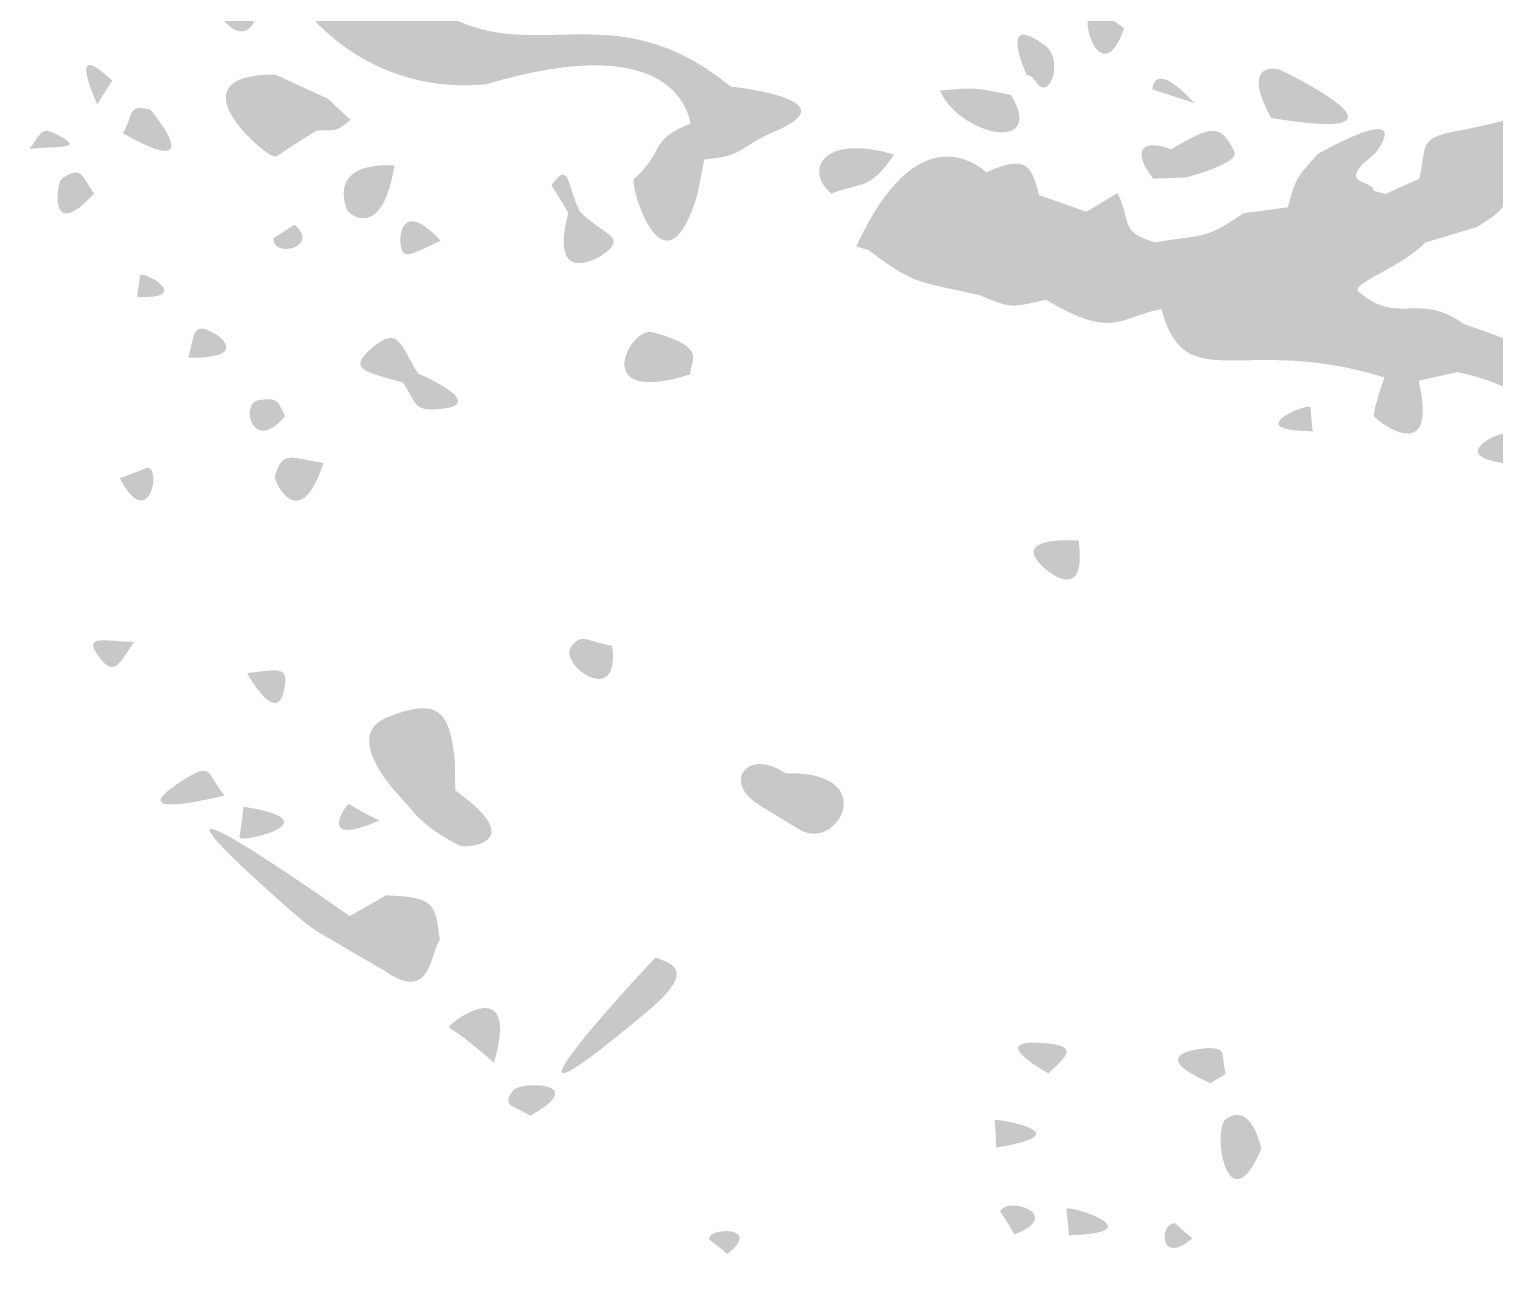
# Model space of a CAD drawing. Header units: millimetres. Extents: x 1807 to 1938, y 68 to 154.
# Drawn here: x 1819.19 to 1829.79, y 105.49 to 114.44 of the extents above; entities that cross this region are included whole.
import ezdxf

# ---------------------------------------------------------------- set-up
doc = ezdxf.new("R2010")
doc.units = ezdxf.units.MM

msp = doc.modelspace()

# ---------------------------------------------------------------- hatches: boundary and pattern name
at = {"true_color": 0x080808, "transparency": 33554687}
h = msp.add_hatch(color=18, dxfattribs=at)
edge = h.paths.add_edge_path(flags=0)
edge.add_spline(control_points=[(1821.592, 115.066), (1821.666, 114.988), (1821.75, 114.916), (1821.825, 114.839), (1822.686, 113.94), (1823.276, 114.828), (1824.264, 114.023), (1824.306, 113.803), (1824.251, 113.802), (1823.974, 113.755), (1823.952, 113.854), (1823.824, 114.435), (1822.498, 114.039), (1821.724, 113.963), (1821.292, 114.458), (1821.226, 114.533), (1821.274, 115.03), (1820.982, 114.795), (1820.959, 114.776), (1820.867, 114.643), (1820.87, 114.655), (1820.867, 114.643), (1820.772, 114.148), (1820.505, 114.627), (1820.493, 114.65), (1820.846, 115.138), (1820.9, 115.209), (1821.592, 115.066)], knot_values=[0, 0, 0, 0, 1, 1, 1, 2, 2, 2, 3, 3, 3, 4, 4, 4, 5, 5, 5, 6, 6, 6, 7, 7, 7, 8, 8, 8, 9, 9, 9, 9], degree=3, periodic=1)
h = msp.add_hatch(color=18, dxfattribs=at)
edge = h.paths.add_edge_path(flags=0)
edge.add_spline(control_points=[(1826.405, 114.105), (1826.396, 114.123), (1826.192, 114.573), (1826.535, 114.321), (1826.649, 114.237), (1826.601, 114.021), (1826.53, 114.015), (1826.476, 114.011), (1826.459, 114.109), (1826.405, 114.105)], knot_values=[0, 0, 0, 0, 1, 1, 1, 2, 2, 2, 3, 3, 3, 3], degree=3, periodic=1)
h = msp.add_hatch(color=18, dxfattribs=at)
edge = h.paths.add_edge_path(flags=0)
edge.add_spline(control_points=[(1827.109, 114.443), (1826.941, 113.961), (1826.745, 114.575), (1826.9, 114.59), (1826.921, 114.592), (1826.9, 114.59), (1827.109, 114.443)], knot_values=[0, 0, 0, 0, 1, 1, 1, 2, 2, 2, 2], degree=3, periodic=1)
h = msp.add_hatch(color=18, dxfattribs=at)
edge = h.paths.add_edge_path(flags=0)
edge.add_spline(control_points=[(1819.686, 113.894), (1819.679, 113.908), (1819.453, 114.388), (1819.788, 114.069), (1819.8, 114.058), (1819.788, 114.069), (1819.686, 113.894)], knot_values=[0, 0, 0, 0, 1, 1, 1, 2, 2, 2, 2], degree=3, periodic=1)
h = msp.add_hatch(color=18, dxfattribs=at)
edge = h.paths.add_edge_path(flags=0)
edge.add_spline(control_points=[(1827.616, 113.902), (1827.616, 113.902), (1827.311, 114.002), (1827.311, 114.002), (1827.34, 114.217), (1827.6, 113.919), (1827.616, 113.902)], knot_values=[0, 0, 0, 0, 1, 1, 1, 2, 2, 2, 2], degree=3, periodic=1)
h = msp.add_hatch(color=18, dxfattribs=at)
edge = h.paths.add_edge_path(flags=0)
edge.add_spline(control_points=[(1820.974, 114.109), (1821.082, 113.922), (1821.046, 113.913), (1821.227, 113.783), (1821.227, 113.783), (1821.272, 113.704), (1821.272, 113.704), (1820.986, 113.531), (1820.994, 113.513), (1820.963, 113.517), (1820.886, 113.527), (1820.211, 114.111), (1820.974, 114.109)], knot_values=[0, 0, 0, 0, 1, 1, 1, 2, 2, 2, 3, 3, 3, 4, 4, 4, 4], degree=3, periodic=1)
h = msp.add_hatch(color=18, dxfattribs=at)
edge = h.paths.add_edge_path(flags=0)
edge.add_spline(control_points=[(1820.974, 114.109), (1820.974, 114.109), (1821.206, 114.001), (1821.206, 114.001), (1821.206, 114.001), (1821.352, 113.934), (1821.352, 113.934), (1821.352, 113.934), (1821.227, 113.783), (1821.227, 113.783), (1821.046, 113.913), (1821.082, 113.922), (1820.974, 114.109)], knot_values=[0, 0, 0, 0, 1, 1, 1, 2, 2, 2, 3, 3, 3, 4, 4, 4, 4], degree=3, periodic=1)
h = msp.add_hatch(color=18, dxfattribs=at)
edge = h.paths.add_edge_path(flags=0)
edge.add_spline(control_points=[(1828.171, 113.795), (1827.958, 114.183), (1828.182, 114.163), (1828.237, 114.142), (1828.267, 114.13), (1829.367, 113.597), (1828.171, 113.795)], knot_values=[0, 0, 0, 0, 1, 1, 1, 2, 2, 2, 2], degree=3, periodic=1)
h = msp.add_hatch(color=18, dxfattribs=at)
edge = h.paths.add_edge_path(flags=0)
edge.add_spline(control_points=[(1830.52, 113.692), (1830.109, 113.548), (1830.084, 113.569), (1829.917, 113.242), (1829.803, 113.1), (1829.826, 113.112), (1829.658, 113.006), (1829.556, 113.101), (1829.508, 113.033), (1829.396, 113.138), (1829.38, 113.153), (1829.396, 113.138), (1829.242, 113.355), (1829.298, 113.588), (1829.227, 113.648), (1829.507, 113.699), (1830.078, 113.805), (1830.999, 114.111), (1831.042, 114.059), (1831.321, 113.728), (1830.991, 113.765), (1830.52, 113.692)], knot_values=[0, 0, 0, 0, 1, 1, 1, 2, 2, 2, 3, 3, 3, 4, 4, 4, 5, 5, 5, 6, 6, 6, 7, 7, 7, 7], degree=3, periodic=1)
h = msp.add_hatch(color=18, dxfattribs=at)
edge = h.paths.add_edge_path(flags=0)
edge.add_spline(control_points=[(1824.264, 114.023), (1824.286, 114.017), (1825.135, 113.933), (1824.591, 113.701), (1824.317, 113.584), (1824.367, 113.52), (1824.073, 113.495), (1824.028, 113.441), (1823.909, 113.497), (1823.955, 113.354), (1823.967, 113.314), (1824.012, 113.285), (1824.025, 113.246), (1823.784, 112.442), (1823.528, 113.321), (1823.566, 113.355), (1823.789, 113.554), (1823.672, 113.637), (1823.974, 113.755), (1824.251, 113.802), (1824.306, 113.803), (1824.264, 114.023)], knot_values=[0, 0, 0, 0, 1, 1, 1, 2, 2, 2, 3, 3, 3, 4, 4, 4, 5, 5, 5, 6, 6, 6, 7, 7, 7, 7], degree=3, periodic=1)
h = msp.add_hatch(color=18, dxfattribs=at)
edge = h.paths.add_edge_path(flags=0)
edge.add_spline(control_points=[(1825.776, 113.993), (1826.04, 114.016), (1826.022, 114.016), (1826.292, 113.961), (1826.545, 113.532), (1825.918, 113.669), (1825.776, 113.993)], knot_values=[0, 0, 0, 0, 1, 1, 1, 2, 2, 2, 2], degree=3, periodic=1)
h = msp.add_hatch(color=18, dxfattribs=at)
edge = h.paths.add_edge_path(flags=0)
edge.add_spline(control_points=[(1819.869, 113.685), (1819.951, 113.816), (1819.896, 113.899), (1820.067, 113.856), (1820.075, 113.854), (1820.514, 113.319), (1819.869, 113.685)], knot_values=[0, 0, 0, 0, 1, 1, 1, 2, 2, 2, 2], degree=3, periodic=1)
h = msp.add_hatch(color=18, dxfattribs=at)
edge = h.paths.add_edge_path(flags=0)
edge.add_spline(control_points=[(1821.352, 113.934), (1821.352, 113.934), (1821.516, 113.781), (1821.516, 113.781), (1821.405, 113.69), (1821.417, 113.709), (1821.272, 113.704), (1821.272, 113.704), (1821.227, 113.783), (1821.227, 113.783), (1821.227, 113.783), (1821.352, 113.934), (1821.352, 113.934)], knot_values=[0, 0, 0, 0, 1, 1, 1, 2, 2, 2, 3, 3, 3, 4, 4, 4, 4], degree=3, periodic=1)
h = msp.add_hatch(color=18, dxfattribs=at)
edge = h.paths.add_edge_path(flags=0)
edge.add_spline(control_points=[(1828.508, 113.534), (1828.537, 113.551), (1829.166, 113.907), (1828.948, 113.572), (1828.902, 113.502), (1828.793, 113.457), (1828.784, 113.378), (1828.778, 113.327), (1828.919, 113.319), (1828.913, 113.268), (1828.913, 113.268), (1828.843, 113.161), (1828.843, 113.161), (1828.567, 112.992), (1828.502, 112.911), (1828.292, 113.149), (1828.352, 113.364), (1828.346, 113.352), (1828.508, 113.534)], knot_values=[0, 0, 0, 0, 1, 1, 1, 2, 2, 2, 3, 3, 3, 4, 4, 4, 5, 5, 5, 6, 6, 6, 6], degree=3, periodic=1)
h = msp.add_hatch(color=18, dxfattribs=at)
edge = h.paths.add_edge_path(flags=0)
edge.add_spline(control_points=[(1826.114, 113.402), (1826.008, 113.258), (1825.999, 113.281), (1825.897, 113.139), (1825.529, 113.025), (1825.563, 113.018), (1825.262, 112.839), (1825.262, 112.839), (1825.172, 112.866), (1825.172, 112.866), (1825.611, 113.823), (1826.049, 113.456), (1826.114, 113.402)], knot_values=[0, 0, 0, 0, 1, 1, 1, 2, 2, 2, 3, 3, 3, 4, 4, 4, 4], degree=3, periodic=1)
h = msp.add_hatch(color=18, dxfattribs=at)
edge = h.paths.add_edge_path(flags=0)
edge.add_spline(control_points=[(1827.446, 113.569), (1827.71, 113.714), (1827.8, 113.785), (1827.906, 113.548), (1827.941, 113.47), (1827.588, 113.373), (1827.557, 113.365), (1827.557, 113.365), (1827.446, 113.569), (1827.446, 113.569)], knot_values=[0, 0, 0, 0, 1, 1, 1, 2, 2, 2, 3, 3, 3, 3], degree=3, periodic=1)
h = msp.add_hatch(color=18, dxfattribs=at)
edge = h.paths.add_edge_path(flags=0)
edge.add_spline(control_points=[(1819.193, 113.571), (1819.286, 113.687), (1819.271, 113.743), (1819.415, 113.664), (1819.595, 113.565), (1819.392, 113.594), (1819.193, 113.571)], knot_values=[0, 0, 0, 0, 1, 1, 1, 2, 2, 2, 2], degree=3, periodic=1)
h = msp.add_hatch(color=18, dxfattribs=at)
edge = h.paths.add_edge_path(flags=0)
edge.add_spline(control_points=[(1825.446, 113.531), (1825.264, 113.262), (1825.203, 113.334), (1824.991, 113.248), (1824.793, 113.415), (1824.924, 113.685), (1825.446, 113.531)], knot_values=[0, 0, 0, 0, 1, 1, 1, 2, 2, 2, 2], degree=3, periodic=1)
h = msp.add_hatch(color=18, dxfattribs=at)
edge = h.paths.add_edge_path(flags=0)
edge.add_spline(control_points=[(1827.446, 113.569), (1827.446, 113.569), (1827.557, 113.365), (1827.557, 113.365), (1827.557, 113.365), (1827.32, 113.356), (1827.32, 113.356), (1827.17, 113.54), (1827.218, 113.655), (1827.446, 113.569)], knot_values=[0, 0, 0, 0, 1, 1, 1, 2, 2, 2, 3, 3, 3, 3], degree=3, periodic=1)
h = msp.add_hatch(color=18, dxfattribs=at)
edge = h.paths.add_edge_path(flags=0)
edge.add_spline(control_points=[(1821.833, 113.451), (1821.745, 112.898), (1821.499, 113.1), (1821.488, 113.133), (1821.366, 113.488), (1821.792, 113.454), (1821.833, 113.451)], knot_values=[0, 0, 0, 0, 1, 1, 1, 2, 2, 2, 2], degree=3, periodic=1)
h = msp.add_hatch(color=18, dxfattribs=at)
edge = h.paths.add_edge_path(flags=0)
edge.add_spline(control_points=[(1823.089, 113.109), (1822.973, 113.315), (1822.962, 113.3), (1822.973, 113.315), (1823.102, 113.494), (1823.081, 113.299), (1823.174, 113.118), (1823.174, 113.118), (1823.089, 113.109), (1823.089, 113.109)], knot_values=[0, 0, 0, 0, 1, 1, 1, 2, 2, 2, 3, 3, 3, 3], degree=3, periodic=1)
h = msp.add_hatch(color=18, dxfattribs=at)
edge = h.paths.add_edge_path(flags=0)
edge.add_spline(control_points=[(1824.073, 113.495), (1824.073, 113.495), (1824.025, 113.246), (1824.025, 113.246), (1824.012, 113.285), (1823.967, 113.314), (1823.955, 113.354), (1823.909, 113.497), (1824.028, 113.441), (1824.073, 113.495)], knot_values=[0, 0, 0, 0, 1, 1, 1, 2, 2, 2, 3, 3, 3, 3], degree=3, periodic=1)
h = msp.add_hatch(color=18, dxfattribs=at)
edge = h.paths.add_edge_path(flags=0)
edge.add_spline(control_points=[(1826.114, 113.402), (1826.373, 113.52), (1826.438, 113.48), (1826.493, 113.238), (1826.304, 113.009), (1826.341, 112.966), (1826.012, 112.914), (1826.012, 112.914), (1825.897, 113.139), (1825.897, 113.139), (1825.999, 113.281), (1826.008, 113.258), (1826.114, 113.402)], knot_values=[0, 0, 0, 0, 1, 1, 1, 2, 2, 2, 3, 3, 3, 4, 4, 4, 4], degree=3, periodic=1)
h = msp.add_hatch(color=18, dxfattribs=at)
edge = h.paths.add_edge_path(flags=0)
edge.add_spline(control_points=[(1819.662, 113.248), (1819.324, 112.879), (1819.394, 113.332), (1819.427, 113.355), (1819.569, 113.453), (1819.567, 113.385), (1819.662, 113.248)], knot_values=[0, 0, 0, 0, 1, 1, 1, 2, 2, 2, 2], degree=3, periodic=1)
h = msp.add_hatch(color=18, dxfattribs=at)
edge = h.paths.add_edge_path(flags=0)
edge.add_spline(control_points=[(1827.061, 113.252), (1827.165, 113.037), (1827.071, 112.975), (1827.33, 112.896), (1827.03, 112.726), (1827.22, 112.68), (1827.378, 112.414), (1827.064, 112.35), (1827.029, 112.191), (1826.543, 112.481), (1826.651, 112.607), (1826.828, 112.685), (1826.936, 112.811), (1827.007, 112.894), (1826.953, 112.943), (1826.944, 112.951), (1826.873, 113.015), (1826.843, 112.895), (1826.773, 112.958), (1826.773, 112.958), (1826.835, 113.117), (1826.835, 113.117), (1826.835, 113.117), (1827.061, 113.252), (1827.061, 113.252)], knot_values=[0, 0, 0, 0, 1, 1, 1, 2, 2, 2, 3, 3, 3, 4, 4, 4, 5, 5, 5, 6, 6, 6, 7, 7, 7, 8, 8, 8, 8], degree=3, periodic=1)
h = msp.add_hatch(color=18, dxfattribs=at)
edge = h.paths.add_edge_path(flags=0)
edge.add_spline(control_points=[(1828.913, 113.268), (1828.913, 113.268), (1828.999, 113.246), (1828.999, 113.246), (1828.999, 113.246), (1829.287, 112.895), (1829.287, 112.895), (1829.098, 112.704), (1828.736, 112.595), (1828.804, 112.538), (1829.097, 112.289), (1829.235, 112.544), (1829.568, 112.304), (1829.568, 112.304), (1829.518, 111.958), (1829.518, 111.958), (1829.518, 111.958), (1829.239, 111.895), (1829.239, 111.895), (1829.239, 111.895), (1828.99, 111.919), (1828.99, 111.919), (1827.96, 112.24), (1827.552, 111.761), (1827.378, 112.414), (1827.22, 112.68), (1827.03, 112.726), (1827.33, 112.896), (1827.673, 112.955), (1827.687, 112.909), (1827.97, 113.106), (1828.543, 112.321), (1829.084, 112.771), (1828.843, 113.161), (1828.843, 113.161), (1828.913, 113.268), (1828.913, 113.268)], knot_values=[0, 0, 0, 0, 1, 1, 1, 2, 2, 2, 3, 3, 3, 4, 4, 4, 5, 5, 5, 6, 6, 6, 7, 7, 7, 8, 8, 8, 9, 9, 9, 10, 10, 10, 11, 11, 11, 12, 12, 12, 12], degree=3, periodic=1)
h = msp.add_hatch(color=18, dxfattribs=at)
edge = h.paths.add_edge_path(flags=0)
edge.add_spline(control_points=[(1829.242, 113.355), (1829.396, 113.138), (1829.38, 113.153), (1829.396, 113.138), (1829.508, 113.033), (1829.556, 113.101), (1829.658, 113.006), (1829.658, 113.006), (1829.287, 112.895), (1829.287, 112.895), (1829.287, 112.895), (1828.999, 113.246), (1828.999, 113.246), (1828.999, 113.246), (1829.242, 113.355), (1829.242, 113.355)], knot_values=[0, 0, 0, 0, 1, 1, 1, 2, 2, 2, 3, 3, 3, 4, 4, 4, 5, 5, 5, 5], degree=3, periodic=1)
h = msp.add_hatch(color=18, dxfattribs=at)
edge = h.paths.add_edge_path(flags=0)
edge.add_spline(control_points=[(1822.169, 112.906), (1821.969, 112.825), (1821.88, 112.734), (1821.875, 112.913), (1821.874, 112.932), (1821.885, 113.213), (1822.169, 112.906)], knot_values=[0, 0, 0, 0, 1, 1, 1, 2, 2, 2, 2], degree=3, periodic=1)
h = msp.add_hatch(color=18, dxfattribs=at)
edge = h.paths.add_edge_path(flags=0)
edge.add_spline(control_points=[(1826.493, 113.238), (1826.493, 113.238), (1826.835, 113.117), (1826.835, 113.117), (1826.835, 113.117), (1826.773, 112.958), (1826.773, 112.958), (1826.411, 112.784), (1826.424, 112.8), (1826.065, 112.604), (1826.055, 112.768), (1826.028, 112.753), (1826.012, 112.914), (1826.341, 112.966), (1826.304, 113.009), (1826.493, 113.238)], knot_values=[0, 0, 0, 0, 1, 1, 1, 2, 2, 2, 3, 3, 3, 4, 4, 4, 5, 5, 5, 5], degree=3, periodic=1)
h = msp.add_hatch(color=18, dxfattribs=at)
edge = h.paths.add_edge_path(flags=0)
edge.add_spline(control_points=[(1827.97, 113.106), (1827.97, 113.106), (1828.292, 113.149), (1828.292, 113.149), (1828.502, 112.911), (1828.567, 112.992), (1828.843, 113.161), (1829.084, 112.771), (1828.543, 112.321), (1827.97, 113.106)], knot_values=[0, 0, 0, 0, 1, 1, 1, 2, 2, 2, 3, 3, 3, 3], degree=3, periodic=1)
h = msp.add_hatch(color=18, dxfattribs=at)
edge = h.paths.add_edge_path(flags=0)
edge.add_spline(control_points=[(1823.089, 113.109), (1823.089, 113.109), (1823.174, 113.118), (1823.174, 113.118), (1823.343, 112.945), (1823.536, 112.936), (1823.326, 112.798), (1823.299, 112.78), (1822.949, 112.576), (1823.089, 113.109)], knot_values=[0, 0, 0, 0, 1, 1, 1, 2, 2, 2, 3, 3, 3, 3], degree=3, periodic=1)
h = msp.add_hatch(color=18, dxfattribs=at)
edge = h.paths.add_edge_path(flags=0)
edge.add_spline(control_points=[(1825.897, 113.139), (1825.897, 113.139), (1826.012, 112.914), (1826.012, 112.914), (1826.028, 112.753), (1826.055, 112.768), (1826.065, 112.604), (1826.065, 112.604), (1826.069, 112.512), (1826.069, 112.512), (1825.619, 112.617), (1825.603, 112.58), (1825.262, 112.839), (1825.563, 113.018), (1825.529, 113.025), (1825.897, 113.139)], knot_values=[0, 0, 0, 0, 1, 1, 1, 2, 2, 2, 3, 3, 3, 4, 4, 4, 5, 5, 5, 5], degree=3, periodic=1)
h = msp.add_hatch(color=18, dxfattribs=at)
edge = h.paths.add_edge_path(flags=0)
edge.add_spline(control_points=[(1821.11, 113.023), (1821.305, 112.86), (1820.95, 112.777), (1820.958, 112.925), (1820.958, 112.925), (1821.11, 113.023), (1821.11, 113.023)], knot_values=[0, 0, 0, 0, 1, 1, 1, 2, 2, 2, 2], degree=3, periodic=1)
h = msp.add_hatch(color=18, dxfattribs=at)
edge = h.paths.add_edge_path(flags=0)
edge.add_spline(control_points=[(1826.773, 112.958), (1826.843, 112.895), (1826.873, 113.015), (1826.944, 112.951), (1826.953, 112.943), (1827.007, 112.894), (1826.936, 112.811), (1826.828, 112.685), (1826.651, 112.607), (1826.543, 112.481), (1826.294, 112.424), (1826.294, 112.415), (1826.069, 112.512), (1826.069, 112.512), (1826.065, 112.604), (1826.065, 112.604), (1826.424, 112.8), (1826.411, 112.784), (1826.773, 112.958)], knot_values=[0, 0, 0, 0, 1, 1, 1, 2, 2, 2, 3, 3, 3, 4, 4, 4, 5, 5, 5, 6, 6, 6, 6], degree=3, periodic=1)
h = msp.add_hatch(color=18, dxfattribs=at)
edge = h.paths.add_edge_path(flags=0)
edge.add_spline(control_points=[(1819.972, 112.502), (1819.998, 112.659), (1819.987, 112.651), (1819.998, 112.659), (1820.035, 112.686), (1820.381, 112.481), (1819.972, 112.502)], knot_values=[0, 0, 0, 0, 1, 1, 1, 2, 2, 2, 2], degree=3, periodic=1)
h = msp.add_hatch(color=18, dxfattribs=at)
edge = h.paths.add_edge_path(flags=0)
edge.add_spline(control_points=[(1820.343, 112.061), (1820.389, 112.23), (1820.369, 112.338), (1820.549, 112.227), (1820.567, 112.215), (1820.781, 112.057), (1820.343, 112.061)], knot_values=[0, 0, 0, 0, 1, 1, 1, 2, 2, 2, 2], degree=3, periodic=1)
h = msp.add_hatch(color=18, dxfattribs=at)
edge = h.paths.add_edge_path(flags=0)
edge.add_spline(control_points=[(1822.004, 111.948), (1822.004, 111.948), (1821.894, 111.882), (1821.894, 111.882), (1821.643, 111.958), (1821.481, 111.969), (1821.667, 112.129), (1821.868, 112.302), (1821.874, 112.15), (1822.004, 111.948)], knot_values=[0, 0, 0, 0, 1, 1, 1, 2, 2, 2, 3, 3, 3, 3], degree=3, periodic=1)
h = msp.add_hatch(color=18, dxfattribs=at)
edge = h.paths.add_edge_path(flags=0)
edge.add_spline(control_points=[(1829.568, 112.304), (1830.31, 112.058), (1830.44, 111.876), (1830.455, 111.866), (1830.455, 111.866), (1830.653, 111.776), (1830.653, 111.776), (1831.051, 112.102), (1831.058, 111.663), (1831.59, 111.606), (1832.436, 111.188), (1832.685, 111.273), (1832.624, 110.769), (1832.624, 110.769), (1832.366, 110.871), (1832.366, 110.871), (1832.314, 110.926), (1832.27, 111.228), (1830.947, 111.223), (1830.947, 111.223), (1830.817, 111.197), (1830.817, 111.197), (1830.345, 111.287), (1830.314, 111.789), (1829.518, 111.958), (1829.518, 111.958), (1829.568, 112.304), (1829.568, 112.304)], knot_values=[0, 0, 0, 0, 1, 1, 1, 2, 2, 2, 3, 3, 3, 4, 4, 4, 5, 5, 5, 6, 6, 6, 7, 7, 7, 8, 8, 8, 9, 9, 9, 9], degree=3, periodic=1)
h = msp.add_hatch(color=18, dxfattribs=at)
edge = h.paths.add_edge_path(flags=0)
edge.add_spline(control_points=[(1823.973, 111.942), (1823.23, 111.703), (1823.534, 112.291), (1823.7, 112.246), (1824.122, 112.132), (1823.96, 112.033), (1823.973, 111.942)], knot_values=[0, 0, 0, 0, 1, 1, 1, 2, 2, 2, 2], degree=3, periodic=1)
h = msp.add_hatch(color=18, dxfattribs=at)
edge = h.paths.add_edge_path(flags=0)
edge.add_spline(control_points=[(1822.004, 111.948), (1822.029, 111.937), (1822.514, 111.726), (1822.173, 111.692), (1821.958, 111.67), (1821.998, 111.734), (1821.894, 111.882), (1821.894, 111.882), (1822.004, 111.948), (1822.004, 111.948)], knot_values=[0, 0, 0, 0, 1, 1, 1, 2, 2, 2, 3, 3, 3, 3], degree=3, periodic=1)
h = msp.add_hatch(color=18, dxfattribs=at)
edge = h.paths.add_edge_path(flags=0)
edge.add_spline(control_points=[(1828.99, 111.919), (1828.99, 111.919), (1829.239, 111.895), (1829.239, 111.895), (1829.388, 111.249), (1828.926, 111.611), (1828.916, 111.639), (1828.904, 111.673), (1828.982, 111.897), (1828.99, 111.919)], knot_values=[0, 0, 0, 0, 1, 1, 1, 2, 2, 2, 3, 3, 3, 3], degree=3, periodic=1)
h = msp.add_hatch(color=18, dxfattribs=at)
edge = h.paths.add_edge_path(flags=0)
edge.add_spline(control_points=[(1821.044, 111.639), (1820.802, 111.355), (1820.716, 111.736), (1820.849, 111.755), (1820.999, 111.777), (1820.987, 111.747), (1821.044, 111.639)], knot_values=[0, 0, 0, 0, 1, 1, 1, 2, 2, 2, 2], degree=3, periodic=1)
h = msp.add_hatch(color=18, dxfattribs=at)
edge = h.paths.add_edge_path(flags=0)
edge.add_spline(control_points=[(1828.472, 111.53), (1827.942, 111.533), (1828.421, 111.728), (1828.451, 111.707), (1828.463, 111.697), (1828.451, 111.707), (1828.472, 111.53)], knot_values=[0, 0, 0, 0, 1, 1, 1, 2, 2, 2, 2], degree=3, periodic=1)
h = msp.add_hatch(color=18, dxfattribs=at)
edge = h.paths.add_edge_path(flags=0)
edge.add_spline(control_points=[(1829.929, 111.29), (1829.446, 111.336), (1829.769, 111.488), (1829.79, 111.495), (1829.975, 111.561), (1829.894, 111.451), (1829.929, 111.29)], knot_values=[0, 0, 0, 0, 1, 1, 1, 2, 2, 2, 2], degree=3, periodic=1)
h = msp.add_hatch(color=18, dxfattribs=at)
edge = h.paths.add_edge_path(flags=0)
edge.add_spline(control_points=[(1821.321, 111.301), (1821.144, 110.765), (1820.961, 111.177), (1820.968, 111.201), (1821.025, 111.4), (1821.085, 111.335), (1821.321, 111.301)], knot_values=[0, 0, 0, 0, 1, 1, 1, 2, 2, 2, 2], degree=3, periodic=1)
h = msp.add_hatch(color=18, dxfattribs=at)
edge = h.paths.add_edge_path(flags=0)
edge.add_spline(control_points=[(1819.847, 111.19), (1820.058, 111.266), (1820.042, 111.273), (1820.058, 111.266), (1820.146, 111.231), (1820.049, 110.804), (1819.847, 111.19)], knot_values=[0, 0, 0, 0, 1, 1, 1, 2, 2, 2, 2], degree=3, periodic=1)
h = msp.add_hatch(color=18, dxfattribs=at)
edge = h.paths.add_edge_path(flags=0)
edge.add_spline(control_points=[(1826.78, 110.74), (1826.841, 110.274), (1826.555, 110.521), (1826.536, 110.537), (1826.263, 110.774), (1826.752, 110.742), (1826.78, 110.74)], knot_values=[0, 0, 0, 0, 1, 1, 1, 2, 2, 2, 2], degree=3, periodic=1)
h = msp.add_hatch(color=18, dxfattribs=at)
edge = h.paths.add_edge_path(flags=0)
edge.add_spline(control_points=[(1819.952, 110.007), (1819.841, 109.85), (1819.809, 109.747), (1819.696, 109.9), (1819.575, 110.065), (1819.738, 110.011), (1819.952, 110.007)], knot_values=[0, 0, 0, 0, 1, 1, 1, 2, 2, 2, 2], degree=3, periodic=1)
h = msp.add_hatch(color=18, dxfattribs=at)
edge = h.paths.add_edge_path(flags=0)
edge.add_spline(control_points=[(1823.408, 109.979), (1823.471, 109.511), (1823.008, 109.849), (1823.112, 109.975), (1823.191, 110.072), (1823.205, 110.016), (1823.408, 109.979)], knot_values=[0, 0, 0, 0, 1, 1, 1, 2, 2, 2, 2], degree=3, periodic=1)
h = msp.add_hatch(color=18, dxfattribs=at)
edge = h.paths.add_edge_path(flags=0)
edge.add_spline(control_points=[(1820.768, 109.782), (1820.988, 109.805), (1821.07, 109.84), (1821.038, 109.67), (1820.986, 109.388), (1820.778, 109.763), (1820.768, 109.782)], knot_values=[0, 0, 0, 0, 1, 1, 1, 2, 2, 2, 2], degree=3, periodic=1)
h = msp.add_hatch(color=18, dxfattribs=at)
edge = h.paths.add_edge_path(flags=0)
edge.add_spline(control_points=[(1822.27, 109.139), (1822.002, 109.076), (1822.007, 109.09), (1821.85, 108.914), (1821.818, 108.949), (1821.468, 109.334), (1821.776, 109.46), (1822.161, 109.617), (1822.234, 109.5), (1822.27, 109.139)], knot_values=[0, 0, 0, 0, 1, 1, 1, 2, 2, 2, 3, 3, 3, 3], degree=3, periodic=1)
h = msp.add_hatch(color=18, dxfattribs=at)
edge = h.paths.add_edge_path(flags=0)
edge.add_spline(control_points=[(1821.509, 108.025), (1821.602, 107.901), (1821.593, 107.901), (1821.518, 107.771), (1821.261, 107.925), (1821.269, 107.9), (1821.048, 108.096), (1819.591, 109.384), (1821.48, 108.045), (1821.509, 108.025)], knot_values=[0, 0, 0, 0, 1, 1, 1, 2, 2, 2, 3, 3, 3, 3], degree=3, periodic=1)
h = msp.add_hatch(color=18, dxfattribs=at)
edge = h.paths.add_edge_path(flags=0)
edge.add_spline(control_points=[(1824.66, 109.058), (1824.625, 108.904), (1824.607, 108.927), (1824.487, 108.817), (1824.19, 108.985), (1824.38, 109.249), (1824.66, 109.058)], knot_values=[0, 0, 0, 0, 1, 1, 1, 2, 2, 2, 2], degree=3, periodic=1)
h = msp.add_hatch(color=18, dxfattribs=at)
edge = h.paths.add_edge_path(flags=0)
edge.add_spline(control_points=[(1820.605, 108.897), (1820.582, 108.891), (1819.77, 108.686), (1820.35, 109.035), (1820.518, 109.136), (1820.486, 109.034), (1820.605, 108.897)], knot_values=[0, 0, 0, 0, 1, 1, 1, 2, 2, 2, 2], degree=3, periodic=1)
h = msp.add_hatch(color=18, dxfattribs=at)
edge = h.paths.add_edge_path(flags=0)
edge.add_spline(control_points=[(1822.27, 109.139), (1822.27, 109.139), (1822.273, 108.933), (1822.273, 108.933), (1822.092, 108.845), (1822.114, 108.851), (1821.917, 108.838), (1821.917, 108.838), (1821.85, 108.914), (1821.85, 108.914), (1822.007, 109.09), (1822.002, 109.076), (1822.27, 109.139)], knot_values=[0, 0, 0, 0, 1, 1, 1, 2, 2, 2, 3, 3, 3, 4, 4, 4, 4], degree=3, periodic=1)
h = msp.add_hatch(color=18, dxfattribs=at)
edge = h.paths.add_edge_path(flags=0)
edge.add_spline(control_points=[(1824.66, 109.058), (1825.353, 109.075), (1825.043, 108.498), (1824.773, 108.644), (1824.749, 108.656), (1824.773, 108.644), (1824.487, 108.817), (1824.607, 108.927), (1824.625, 108.904), (1824.66, 109.058)], knot_values=[0, 0, 0, 0, 1, 1, 1, 2, 2, 2, 3, 3, 3, 3], degree=3, periodic=1)
h = msp.add_hatch(color=18, dxfattribs=at)
edge = h.paths.add_edge_path(flags=0)
edge.add_spline(control_points=[(1822.273, 108.933), (1822.824, 108.542), (1822.342, 108.517), (1822.309, 108.533), (1822.013, 108.678), (1821.949, 108.813), (1821.917, 108.838), (1822.114, 108.851), (1822.092, 108.845), (1822.273, 108.933)], knot_values=[0, 0, 0, 0, 1, 1, 1, 2, 2, 2, 3, 3, 3, 3], degree=3, periodic=1)
h = msp.add_hatch(color=18, dxfattribs=at)
edge = h.paths.add_edge_path(flags=0)
edge.add_spline(control_points=[(1820.741, 108.816), (1821.395, 108.715), (1820.763, 108.563), (1820.72, 108.588), (1820.702, 108.599), (1820.72, 108.588), (1820.741, 108.816)], knot_values=[0, 0, 0, 0, 1, 1, 1, 2, 2, 2, 2], degree=3, periodic=1)
h = msp.add_hatch(color=18, dxfattribs=at)
edge = h.paths.add_edge_path(flags=0)
edge.add_spline(control_points=[(1821.724, 108.715), (1821.267, 108.515), (1821.478, 108.82), (1821.496, 108.83), (1821.514, 108.84), (1821.496, 108.83), (1821.724, 108.715)], knot_values=[0, 0, 0, 0, 1, 1, 1, 2, 2, 2, 2], degree=3, periodic=1)
h = msp.add_hatch(color=18, dxfattribs=at)
edge = h.paths.add_edge_path(flags=0)
edge.add_spline(control_points=[(1821.774, 108.175), (1821.879, 107.987), (1821.851, 107.984), (1822.037, 107.867), (1821.755, 107.665), (1821.781, 107.649), (1821.756, 107.633), (1821.756, 107.633), (1821.518, 107.771), (1821.518, 107.771), (1821.593, 107.901), (1821.602, 107.901), (1821.509, 108.025), (1821.509, 108.025), (1821.774, 108.175), (1821.774, 108.175)], knot_values=[0, 0, 0, 0, 1, 1, 1, 2, 2, 2, 3, 3, 3, 4, 4, 4, 5, 5, 5, 5], degree=3, periodic=1)
h = msp.add_hatch(color=18, dxfattribs=at)
edge = h.paths.add_edge_path(flags=0)
edge.add_spline(control_points=[(1821.774, 108.175), (1822.115, 108.161), (1822.127, 108.127), (1822.161, 107.853), (1822.161, 107.853), (1822.037, 107.867), (1822.037, 107.867), (1821.851, 107.984), (1821.879, 107.987), (1821.774, 108.175)], knot_values=[0, 0, 0, 0, 1, 1, 1, 2, 2, 2, 3, 3, 3, 3], degree=3, periodic=1)
h = msp.add_hatch(color=18, dxfattribs=at)
edge = h.paths.add_edge_path(flags=0)
edge.add_spline(control_points=[(1822.037, 107.867), (1822.037, 107.867), (1822.161, 107.853), (1822.161, 107.853), (1822.09, 107.763), (1822.104, 107.385), (1821.756, 107.633), (1821.781, 107.649), (1821.755, 107.665), (1822.037, 107.867)], knot_values=[0, 0, 0, 0, 1, 1, 1, 2, 2, 2, 3, 3, 3, 3], degree=3, periodic=1)
h = msp.add_hatch(color=18, dxfattribs=at)
edge = h.paths.add_edge_path(flags=0)
edge.add_spline(control_points=[(1822.553, 106.965), (1822.263, 107.218), (1822.245, 107.196), (1822.229, 107.223), (1822.216, 107.243), (1822.748, 107.647), (1822.553, 106.965)], knot_values=[0, 0, 0, 0, 1, 1, 1, 2, 2, 2, 2], degree=3, periodic=1)
h = msp.add_hatch(color=18, dxfattribs=at)
edge = h.paths.add_edge_path(flags=0)
edge.add_spline(control_points=[(1823.721, 107.726), (1823.806, 107.686), (1824.042, 107.656), (1823.674, 107.346), (1822.237, 106.138), (1823.696, 107.704), (1823.721, 107.726)], knot_values=[0, 0, 0, 0, 1, 1, 1, 2, 2, 2, 2], degree=3, periodic=1)
h = msp.add_hatch(color=18, dxfattribs=at)
edge = h.paths.add_edge_path(flags=0)
edge.add_spline(control_points=[(1826.561, 106.888), (1826.544, 106.898), (1826.075, 107.156), (1826.564, 107.103), (1826.769, 107.082), (1826.697, 107.013), (1826.561, 106.888)], knot_values=[0, 0, 0, 0, 1, 1, 1, 2, 2, 2, 2], degree=3, periodic=1)
h = msp.add_hatch(color=18, dxfattribs=at)
edge = h.paths.add_edge_path(flags=0)
edge.add_spline(control_points=[(1827.843, 106.884), (1827.843, 106.884), (1827.732, 106.817), (1827.732, 106.817), (1827.221, 107.04), (1827.7, 107.071), (1827.724, 107.071), (1827.86, 107.068), (1827.805, 107.024), (1827.843, 106.884)], knot_values=[0, 0, 0, 0, 1, 1, 1, 2, 2, 2, 3, 3, 3, 3], degree=3, periodic=1)
h = msp.add_hatch(color=18, dxfattribs=at)
edge = h.paths.add_edge_path(flags=0)
edge.add_spline(control_points=[(1822.815, 106.581), (1822.683, 106.664), (1822.603, 106.648), (1822.694, 106.768), (1822.74, 106.828), (1823.264, 106.832), (1822.815, 106.581)], knot_values=[0, 0, 0, 0, 1, 1, 1, 2, 2, 2, 2], degree=3, periodic=1)
h = msp.add_hatch(color=18, dxfattribs=at)
edge = h.paths.add_edge_path(flags=0)
edge.add_spline(control_points=[(1828.1, 106.341), (1827.857, 105.772), (1827.734, 106.488), (1827.85, 106.563), (1828.029, 106.679), (1828.095, 106.365), (1828.1, 106.341)], knot_values=[0, 0, 0, 0, 1, 1, 1, 2, 2, 2, 2], degree=3, periodic=1)
h = msp.add_hatch(color=18, dxfattribs=at)
edge = h.paths.add_edge_path(flags=0)
edge.add_spline(control_points=[(1826.183, 106.351), (1826.179, 106.552), (1826.163, 106.544), (1826.179, 106.552), (1826.187, 106.557), (1826.834, 106.456), (1826.183, 106.351)], knot_values=[0, 0, 0, 0, 1, 1, 1, 2, 2, 2, 2], degree=3, periodic=1)
h = msp.add_hatch(color=18, dxfattribs=at)
edge = h.paths.add_edge_path(flags=0)
edge.add_spline(control_points=[(1826.316, 105.723), (1826.215, 105.897), (1826.206, 105.883), (1826.215, 105.897), (1826.288, 106.001), (1826.67, 105.858), (1826.316, 105.723)], knot_values=[0, 0, 0, 0, 1, 1, 1, 2, 2, 2, 2], degree=3, periodic=1)
h = msp.add_hatch(color=18, dxfattribs=at)
edge = h.paths.add_edge_path(flags=0)
edge.add_spline(control_points=[(1826.71, 105.717), (1826.695, 105.91), (1826.684, 105.897), (1826.695, 105.91), (1826.718, 105.935), (1827.343, 105.735), (1826.71, 105.717)], knot_values=[0, 0, 0, 0, 1, 1, 1, 2, 2, 2, 2], degree=3, periodic=1)
h = msp.add_hatch(color=18, dxfattribs=at)
edge = h.paths.add_edge_path(flags=0)
edge.add_spline(control_points=[(1824.239, 105.582), (1824.108, 105.694), (1824.108, 105.681), (1824.108, 105.694), (1824.109, 105.776), (1824.502, 105.782), (1824.239, 105.582)], knot_values=[0, 0, 0, 0, 1, 1, 1, 2, 2, 2, 2], degree=3, periodic=1)
h = msp.add_hatch(color=18, dxfattribs=at)
edge = h.paths.add_edge_path(flags=0)
edge.add_spline(control_points=[(1827.601, 105.694), (1827.361, 105.49), (1827.361, 105.803), (1827.472, 105.804), (1827.487, 105.805), (1827.472, 105.804), (1827.601, 105.694)], knot_values=[0, 0, 0, 0, 1, 1, 1, 2, 2, 2, 2], degree=3, periodic=1)

doc.saveas('drawing.dxf')
